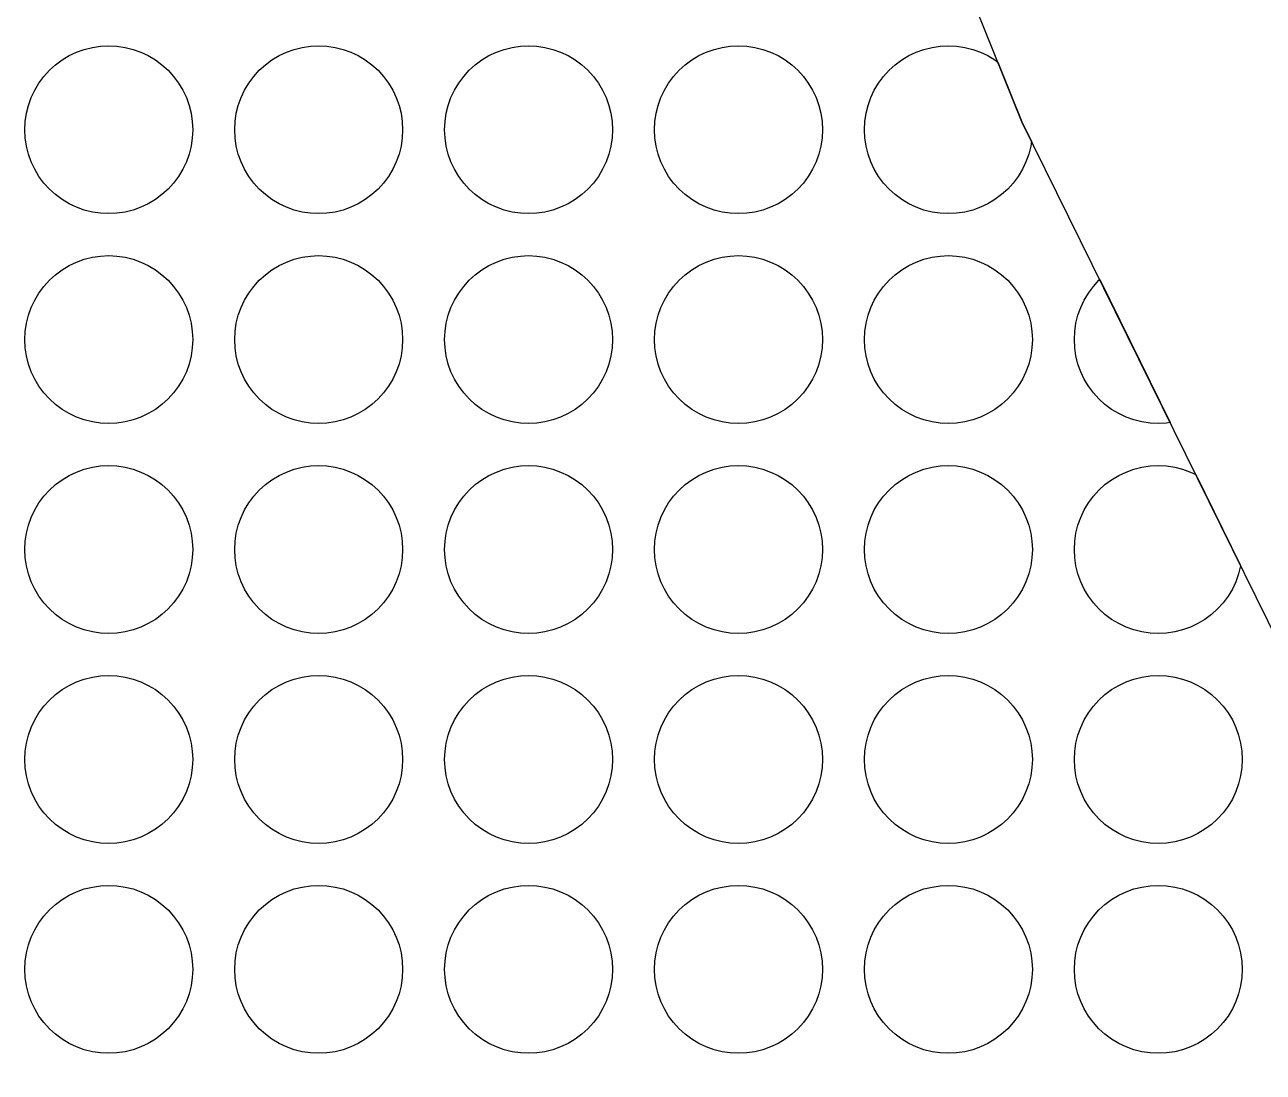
# Model space of a CAD drawing. Header units: millimetres. Extents: x -41 to 93, y -13 to 82.
# Drawn here: x 63.32 to 78.07, y 20.97 to 33.45 of the extents above; entities that cross this region are included whole.
import ezdxf

# ---------------------------------------------------------------- set-up
doc = ezdxf.new("R2010")
doc.units = ezdxf.units.MM
doc.layers.add('background', color=7, linetype='Continuous')
doc.layers.add('outline_2', color=3, linetype='Continuous')

msp = doc.modelspace()

# ---------------------------------------------------------------- linework, layer by layer
at = {"layer": 'background'}
for points in [[(65.319, 32.198), (65.314, 32.1), (65.3, 32.003), (65.276, 31.907), (65.243, 31.815), (65.201, 31.726), (65.15, 31.642), (65.092, 31.563), (65.026, 31.491), (64.953, 31.425), (64.874, 31.366), (64.79, 31.316), (64.701, 31.274), (64.609, 31.241), (64.514, 31.217), (64.417, 31.202), (64.319, 31.198), (64.221, 31.202), (64.124, 31.217), (64.028, 31.241), (63.936, 31.274), (63.847, 31.316), (63.763, 31.366), (63.684, 31.425), (63.612, 31.491), (63.546, 31.563), (63.487, 31.642), (63.437, 31.726), (63.395, 31.815), (63.362, 31.907), (63.338, 32.003), (63.324, 32.1), (63.319, 32.198), (63.324, 32.296), (63.338, 32.393), (63.362, 32.488), (63.395, 32.58), (63.437, 32.669), (63.487, 32.753), (63.546, 32.832), (63.612, 32.905), (63.684, 32.971), (63.763, 33.029), (63.847, 33.08), (63.936, 33.121), (64.028, 33.155), (64.124, 33.178), (64.221, 33.193), (64.319, 33.198), (64.417, 33.193), (64.514, 33.178), (64.609, 33.155), (64.701, 33.121), (64.79, 33.08), (64.874, 33.029), (64.953, 32.971), (65.026, 32.905), (65.092, 32.832), (65.15, 32.753), (65.201, 32.669), (65.243, 32.58), (65.276, 32.488), (65.3, 32.393), (65.314, 32.296)], [(67.819, 32.198), (67.814, 32.1), (67.8, 32.003), (67.776, 31.907), (67.743, 31.815), (67.701, 31.726), (67.65, 31.642), (67.592, 31.563), (67.526, 31.491), (67.453, 31.425), (67.374, 31.366), (67.29, 31.316), (67.201, 31.274), (67.109, 31.241), (67.014, 31.217), (66.917, 31.202), (66.819, 31.198), (66.721, 31.202), (66.624, 31.217), (66.528, 31.241), (66.436, 31.274), (66.347, 31.316), (66.263, 31.366), (66.184, 31.425), (66.112, 31.491), (66.046, 31.563), (65.987, 31.642), (65.937, 31.726), (65.895, 31.815), (65.862, 31.907), (65.838, 32.003), (65.824, 32.1), (65.819, 32.198), (65.824, 32.296), (65.838, 32.393), (65.862, 32.488), (65.895, 32.58), (65.937, 32.669), (65.987, 32.753), (66.046, 32.832), (66.112, 32.905), (66.184, 32.971), (66.263, 33.029), (66.347, 33.08), (66.436, 33.121), (66.528, 33.155), (66.624, 33.178), (66.721, 33.193), (66.819, 33.198), (66.917, 33.193), (67.014, 33.178), (67.109, 33.155), (67.201, 33.121), (67.29, 33.08), (67.374, 33.029), (67.453, 32.971), (67.526, 32.905), (67.592, 32.832), (67.65, 32.753), (67.701, 32.669), (67.743, 32.58), (67.776, 32.488), (67.8, 32.393), (67.814, 32.296)], [(70.319, 32.198), (70.314, 32.1), (70.3, 32.003), (70.276, 31.907), (70.243, 31.815), (70.201, 31.726), (70.15, 31.642), (70.092, 31.563), (70.026, 31.491), (69.953, 31.425), (69.874, 31.366), (69.79, 31.316), (69.701, 31.274), (69.609, 31.241), (69.514, 31.217), (69.417, 31.202), (69.319, 31.198), (69.221, 31.202), (69.124, 31.217), (69.028, 31.241), (68.936, 31.274), (68.847, 31.316), (68.763, 31.366), (68.684, 31.425), (68.612, 31.491), (68.546, 31.563), (68.487, 31.642), (68.437, 31.726), (68.395, 31.815), (68.362, 31.907), (68.338, 32.003), (68.324, 32.1), (68.319, 32.198), (68.324, 32.296), (68.338, 32.393), (68.362, 32.488), (68.395, 32.58), (68.437, 32.669), (68.487, 32.753), (68.546, 32.832), (68.612, 32.905), (68.684, 32.971), (68.763, 33.029), (68.847, 33.08), (68.936, 33.121), (69.028, 33.155), (69.124, 33.178), (69.221, 33.193), (69.319, 33.198), (69.417, 33.193), (69.514, 33.178), (69.609, 33.155), (69.701, 33.121), (69.79, 33.08), (69.874, 33.029), (69.953, 32.971), (70.026, 32.905), (70.092, 32.832), (70.15, 32.753), (70.201, 32.669), (70.243, 32.58), (70.276, 32.488), (70.3, 32.393), (70.314, 32.296)], [(72.819, 32.198), (72.814, 32.1), (72.8, 32.003), (72.776, 31.907), (72.743, 31.815), (72.701, 31.726), (72.65, 31.642), (72.592, 31.563), (72.526, 31.491), (72.453, 31.425), (72.374, 31.366), (72.29, 31.316), (72.201, 31.274), (72.109, 31.241), (72.014, 31.217), (71.917, 31.202), (71.819, 31.198), (71.721, 31.202), (71.624, 31.217), (71.528, 31.241), (71.436, 31.274), (71.347, 31.316), (71.263, 31.366), (71.184, 31.425), (71.112, 31.491), (71.046, 31.563), (70.987, 31.642), (70.937, 31.726), (70.895, 31.815), (70.862, 31.907), (70.838, 32.003), (70.824, 32.1), (70.819, 32.198), (70.824, 32.296), (70.838, 32.393), (70.862, 32.488), (70.895, 32.58), (70.937, 32.669), (70.987, 32.753), (71.046, 32.832), (71.112, 32.905), (71.184, 32.971), (71.263, 33.029), (71.347, 33.08), (71.436, 33.121), (71.528, 33.155), (71.624, 33.178), (71.721, 33.193), (71.819, 33.198), (71.917, 33.193), (72.014, 33.178), (72.109, 33.155), (72.201, 33.121), (72.29, 33.08), (72.374, 33.029), (72.453, 32.971), (72.526, 32.905), (72.592, 32.832), (72.65, 32.753), (72.701, 32.669), (72.743, 32.58), (72.776, 32.488), (72.8, 32.393), (72.814, 32.296)], [(75.195, 32.293), (75.308, 32.062), (75.3, 32.003), (75.276, 31.907), (75.243, 31.815), (75.201, 31.726), (75.15, 31.642), (75.092, 31.563), (75.026, 31.491), (74.953, 31.425), (74.874, 31.366), (74.79, 31.316), (74.701, 31.274), (74.609, 31.241), (74.514, 31.217), (74.417, 31.202), (74.319, 31.198), (74.221, 31.202), (74.124, 31.217), (74.028, 31.241), (73.936, 31.274), (73.847, 31.316), (73.763, 31.366), (73.684, 31.425), (73.612, 31.491), (73.546, 31.563), (73.487, 31.642), (73.437, 31.726), (73.395, 31.815), (73.362, 31.907), (73.338, 32.003), (73.324, 32.1), (73.319, 32.198), (73.324, 32.296), (73.338, 32.393), (73.362, 32.488), (73.395, 32.58), (73.437, 32.669), (73.487, 32.753), (73.546, 32.832), (73.612, 32.905), (73.684, 32.971), (73.763, 33.029), (73.847, 33.08), (73.936, 33.121), (74.028, 33.155), (74.124, 33.178), (74.221, 33.193), (74.319, 33.198), (74.417, 33.193), (74.514, 33.178), (74.609, 33.155), (74.701, 33.121), (74.79, 33.08), (74.874, 33.029), (74.908, 33.004)], [(65.319, 29.698), (65.314, 29.6), (65.3, 29.503), (65.276, 29.407), (65.243, 29.315), (65.201, 29.226), (65.15, 29.142), (65.092, 29.063), (65.026, 28.991), (64.953, 28.925), (64.874, 28.866), (64.79, 28.816), (64.701, 28.774), (64.609, 28.741), (64.514, 28.717), (64.417, 28.702), (64.319, 28.698), (64.221, 28.702), (64.124, 28.717), (64.028, 28.741), (63.936, 28.774), (63.847, 28.816), (63.763, 28.866), (63.684, 28.925), (63.612, 28.991), (63.546, 29.063), (63.487, 29.142), (63.437, 29.226), (63.395, 29.315), (63.362, 29.407), (63.338, 29.503), (63.324, 29.6), (63.319, 29.698), (63.324, 29.796), (63.338, 29.893), (63.362, 29.988), (63.395, 30.08), (63.437, 30.169), (63.487, 30.253), (63.546, 30.332), (63.612, 30.405), (63.684, 30.471), (63.763, 30.529), (63.847, 30.58), (63.936, 30.621), (64.028, 30.655), (64.124, 30.678), (64.221, 30.693), (64.319, 30.698), (64.417, 30.693), (64.514, 30.678), (64.609, 30.655), (64.701, 30.621), (64.79, 30.58), (64.874, 30.529), (64.953, 30.471), (65.026, 30.405), (65.092, 30.332), (65.15, 30.253), (65.201, 30.169), (65.243, 30.08), (65.276, 29.988), (65.3, 29.893), (65.314, 29.796)], [(67.819, 29.698), (67.814, 29.6), (67.8, 29.503), (67.776, 29.407), (67.743, 29.315), (67.701, 29.226), (67.65, 29.142), (67.592, 29.063), (67.526, 28.991), (67.453, 28.925), (67.374, 28.866), (67.29, 28.816), (67.201, 28.774), (67.109, 28.741), (67.014, 28.717), (66.917, 28.702), (66.819, 28.698), (66.721, 28.702), (66.624, 28.717), (66.528, 28.741), (66.436, 28.774), (66.347, 28.816), (66.263, 28.866), (66.184, 28.925), (66.112, 28.991), (66.046, 29.063), (65.987, 29.142), (65.937, 29.226), (65.895, 29.315), (65.862, 29.407), (65.838, 29.503), (65.824, 29.6), (65.819, 29.698), (65.824, 29.796), (65.838, 29.893), (65.862, 29.988), (65.895, 30.08), (65.937, 30.169), (65.987, 30.253), (66.046, 30.332), (66.112, 30.405), (66.184, 30.471), (66.263, 30.529), (66.347, 30.58), (66.436, 30.621), (66.528, 30.655), (66.624, 30.678), (66.721, 30.693), (66.819, 30.698), (66.917, 30.693), (67.014, 30.678), (67.109, 30.655), (67.201, 30.621), (67.29, 30.58), (67.374, 30.529), (67.453, 30.471), (67.526, 30.405), (67.592, 30.332), (67.65, 30.253), (67.701, 30.169), (67.743, 30.08), (67.776, 29.988), (67.8, 29.893), (67.814, 29.796)], [(70.319, 29.698), (70.314, 29.6), (70.3, 29.503), (70.276, 29.407), (70.243, 29.315), (70.201, 29.226), (70.15, 29.142), (70.092, 29.063), (70.026, 28.991), (69.953, 28.925), (69.874, 28.866), (69.79, 28.816), (69.701, 28.774), (69.609, 28.741), (69.514, 28.717), (69.417, 28.702), (69.319, 28.698), (69.221, 28.702), (69.124, 28.717), (69.028, 28.741), (68.936, 28.774), (68.847, 28.816), (68.763, 28.866), (68.684, 28.925), (68.612, 28.991), (68.546, 29.063), (68.487, 29.142), (68.437, 29.226), (68.395, 29.315), (68.362, 29.407), (68.338, 29.503), (68.324, 29.6), (68.319, 29.698), (68.324, 29.796), (68.338, 29.893), (68.362, 29.988), (68.395, 30.08), (68.437, 30.169), (68.487, 30.253), (68.546, 30.332), (68.612, 30.405), (68.684, 30.471), (68.763, 30.529), (68.847, 30.58), (68.936, 30.621), (69.028, 30.655), (69.124, 30.678), (69.221, 30.693), (69.319, 30.698), (69.417, 30.693), (69.514, 30.678), (69.609, 30.655), (69.701, 30.621), (69.79, 30.58), (69.874, 30.529), (69.953, 30.471), (70.026, 30.405), (70.092, 30.332), (70.15, 30.253), (70.201, 30.169), (70.243, 30.08), (70.276, 29.988), (70.3, 29.893), (70.314, 29.796)], [(72.819, 29.698), (72.814, 29.6), (72.8, 29.503), (72.776, 29.407), (72.743, 29.315), (72.701, 29.226), (72.65, 29.142), (72.592, 29.063), (72.526, 28.991), (72.453, 28.925), (72.374, 28.866), (72.29, 28.816), (72.201, 28.774), (72.109, 28.741), (72.014, 28.717), (71.917, 28.702), (71.819, 28.698), (71.721, 28.702), (71.624, 28.717), (71.528, 28.741), (71.436, 28.774), (71.347, 28.816), (71.263, 28.866), (71.184, 28.925), (71.112, 28.991), (71.046, 29.063), (70.987, 29.142), (70.937, 29.226), (70.895, 29.315), (70.862, 29.407), (70.838, 29.503), (70.824, 29.6), (70.819, 29.698), (70.824, 29.796), (70.838, 29.893), (70.862, 29.988), (70.895, 30.08), (70.937, 30.169), (70.987, 30.253), (71.046, 30.332), (71.112, 30.405), (71.184, 30.471), (71.263, 30.529), (71.347, 30.58), (71.436, 30.621), (71.528, 30.655), (71.624, 30.678), (71.721, 30.693), (71.819, 30.698), (71.917, 30.693), (72.014, 30.678), (72.109, 30.655), (72.201, 30.621), (72.29, 30.58), (72.374, 30.529), (72.453, 30.471), (72.526, 30.405), (72.592, 30.332), (72.65, 30.253), (72.701, 30.169), (72.743, 30.08), (72.776, 29.988), (72.8, 29.893), (72.814, 29.796)], [(75.319, 29.698), (75.314, 29.6), (75.3, 29.503), (75.276, 29.407), (75.243, 29.315), (75.201, 29.226), (75.15, 29.142), (75.092, 29.063), (75.026, 28.991), (74.953, 28.925), (74.874, 28.866), (74.79, 28.816), (74.701, 28.774), (74.609, 28.741), (74.514, 28.717), (74.417, 28.702), (74.319, 28.698), (74.221, 28.702), (74.124, 28.717), (74.028, 28.741), (73.936, 28.774), (73.847, 28.816), (73.763, 28.866), (73.684, 28.925), (73.612, 28.991), (73.546, 29.063), (73.487, 29.142), (73.437, 29.226), (73.395, 29.315), (73.362, 29.407), (73.338, 29.503), (73.324, 29.6), (73.319, 29.698), (73.324, 29.796), (73.338, 29.893), (73.362, 29.988), (73.395, 30.08), (73.437, 30.169), (73.487, 30.253), (73.546, 30.332), (73.612, 30.405), (73.684, 30.471), (73.763, 30.529), (73.847, 30.58), (73.936, 30.621), (74.028, 30.655), (74.124, 30.678), (74.221, 30.693), (74.319, 30.698), (74.417, 30.693), (74.514, 30.678), (74.609, 30.655), (74.701, 30.621), (74.79, 30.58), (74.874, 30.529), (74.953, 30.471), (75.026, 30.405), (75.092, 30.332), (75.15, 30.253), (75.201, 30.169), (75.243, 30.08), (75.276, 29.988), (75.3, 29.893), (75.314, 29.796)], [(76.962, 28.709), (76.917, 28.702), (76.819, 28.698), (76.721, 28.702), (76.624, 28.717), (76.528, 28.741), (76.436, 28.774), (76.347, 28.816), (76.263, 28.866), (76.184, 28.925), (76.112, 28.991), (76.046, 29.063), (75.987, 29.142), (75.937, 29.226), (75.895, 29.315), (75.862, 29.407), (75.838, 29.503), (75.824, 29.6), (75.819, 29.698), (75.824, 29.796), (75.838, 29.893), (75.862, 29.988), (75.895, 30.08), (75.937, 30.169), (75.987, 30.253), (76.046, 30.332), (76.112, 30.405), (76.121, 30.413)], [(65.319, 27.198), (65.314, 27.1), (65.3, 27.003), (65.276, 26.907), (65.243, 26.815), (65.201, 26.726), (65.15, 26.642), (65.092, 26.563), (65.026, 26.491), (64.953, 26.425), (64.874, 26.366), (64.79, 26.316), (64.701, 26.274), (64.609, 26.241), (64.514, 26.217), (64.417, 26.202), (64.319, 26.198), (64.221, 26.202), (64.124, 26.217), (64.028, 26.241), (63.936, 26.274), (63.847, 26.316), (63.763, 26.366), (63.684, 26.425), (63.612, 26.491), (63.546, 26.563), (63.487, 26.642), (63.437, 26.726), (63.395, 26.815), (63.362, 26.907), (63.338, 27.003), (63.324, 27.1), (63.319, 27.198), (63.324, 27.296), (63.338, 27.393), (63.362, 27.488), (63.395, 27.58), (63.437, 27.669), (63.487, 27.753), (63.546, 27.832), (63.612, 27.905), (63.684, 27.971), (63.763, 28.029), (63.847, 28.08), (63.936, 28.121), (64.028, 28.155), (64.124, 28.178), (64.221, 28.193), (64.319, 28.198), (64.417, 28.193), (64.514, 28.178), (64.609, 28.155), (64.701, 28.121), (64.79, 28.08), (64.874, 28.029), (64.953, 27.971), (65.026, 27.905), (65.092, 27.832), (65.15, 27.753), (65.201, 27.669), (65.243, 27.58), (65.276, 27.488), (65.3, 27.393), (65.314, 27.296)], [(67.819, 27.198), (67.814, 27.1), (67.8, 27.003), (67.776, 26.907), (67.743, 26.815), (67.701, 26.726), (67.65, 26.642), (67.592, 26.563), (67.526, 26.491), (67.453, 26.425), (67.374, 26.366), (67.29, 26.316), (67.201, 26.274), (67.109, 26.241), (67.014, 26.217), (66.917, 26.202), (66.819, 26.198), (66.721, 26.202), (66.624, 26.217), (66.528, 26.241), (66.436, 26.274), (66.347, 26.316), (66.263, 26.366), (66.184, 26.425), (66.112, 26.491), (66.046, 26.563), (65.987, 26.642), (65.937, 26.726), (65.895, 26.815), (65.862, 26.907), (65.838, 27.003), (65.824, 27.1), (65.819, 27.198), (65.824, 27.296), (65.838, 27.393), (65.862, 27.488), (65.895, 27.58), (65.937, 27.669), (65.987, 27.753), (66.046, 27.832), (66.112, 27.905), (66.184, 27.971), (66.263, 28.029), (66.347, 28.08), (66.436, 28.121), (66.528, 28.155), (66.624, 28.178), (66.721, 28.193), (66.819, 28.198), (66.917, 28.193), (67.014, 28.178), (67.109, 28.155), (67.201, 28.121), (67.29, 28.08), (67.374, 28.029), (67.453, 27.971), (67.526, 27.905), (67.592, 27.832), (67.65, 27.753), (67.701, 27.669), (67.743, 27.58), (67.776, 27.488), (67.8, 27.393), (67.814, 27.296)], [(70.319, 27.198), (70.314, 27.1), (70.3, 27.003), (70.276, 26.907), (70.243, 26.815), (70.201, 26.726), (70.15, 26.642), (70.092, 26.563), (70.026, 26.491), (69.953, 26.425), (69.874, 26.366), (69.79, 26.316), (69.701, 26.274), (69.609, 26.241), (69.514, 26.217), (69.417, 26.202), (69.319, 26.198), (69.221, 26.202), (69.124, 26.217), (69.028, 26.241), (68.936, 26.274), (68.847, 26.316), (68.763, 26.366), (68.684, 26.425), (68.612, 26.491), (68.546, 26.563), (68.487, 26.642), (68.437, 26.726), (68.395, 26.815), (68.362, 26.907), (68.338, 27.003), (68.324, 27.1), (68.319, 27.198), (68.324, 27.296), (68.338, 27.393), (68.362, 27.488), (68.395, 27.58), (68.437, 27.669), (68.487, 27.753), (68.546, 27.832), (68.612, 27.905), (68.684, 27.971), (68.763, 28.029), (68.847, 28.08), (68.936, 28.121), (69.028, 28.155), (69.124, 28.178), (69.221, 28.193), (69.319, 28.198), (69.417, 28.193), (69.514, 28.178), (69.609, 28.155), (69.701, 28.121), (69.79, 28.08), (69.874, 28.029), (69.953, 27.971), (70.026, 27.905), (70.092, 27.832), (70.15, 27.753), (70.201, 27.669), (70.243, 27.58), (70.276, 27.488), (70.3, 27.393), (70.314, 27.296)], [(72.819, 27.198), (72.814, 27.1), (72.8, 27.003), (72.776, 26.907), (72.743, 26.815), (72.701, 26.726), (72.65, 26.642), (72.592, 26.563), (72.526, 26.491), (72.453, 26.425), (72.374, 26.366), (72.29, 26.316), (72.201, 26.274), (72.109, 26.241), (72.014, 26.217), (71.917, 26.202), (71.819, 26.198), (71.721, 26.202), (71.624, 26.217), (71.528, 26.241), (71.436, 26.274), (71.347, 26.316), (71.263, 26.366), (71.184, 26.425), (71.112, 26.491), (71.046, 26.563), (70.987, 26.642), (70.937, 26.726), (70.895, 26.815), (70.862, 26.907), (70.838, 27.003), (70.824, 27.1), (70.819, 27.198), (70.824, 27.296), (70.838, 27.393), (70.862, 27.488), (70.895, 27.58), (70.937, 27.669), (70.987, 27.753), (71.046, 27.832), (71.112, 27.905), (71.184, 27.971), (71.263, 28.029), (71.347, 28.08), (71.436, 28.121), (71.528, 28.155), (71.624, 28.178), (71.721, 28.193), (71.819, 28.198), (71.917, 28.193), (72.014, 28.178), (72.109, 28.155), (72.201, 28.121), (72.29, 28.08), (72.374, 28.029), (72.453, 27.971), (72.526, 27.905), (72.592, 27.832), (72.65, 27.753), (72.701, 27.669), (72.743, 27.58), (72.776, 27.488), (72.8, 27.393), (72.814, 27.296)], [(75.319, 27.198), (75.314, 27.1), (75.3, 27.003), (75.276, 26.907), (75.243, 26.815), (75.201, 26.726), (75.15, 26.642), (75.092, 26.563), (75.026, 26.491), (74.953, 26.425), (74.874, 26.366), (74.79, 26.316), (74.701, 26.274), (74.609, 26.241), (74.514, 26.217), (74.417, 26.202), (74.319, 26.198), (74.221, 26.202), (74.124, 26.217), (74.028, 26.241), (73.936, 26.274), (73.847, 26.316), (73.763, 26.366), (73.684, 26.425), (73.612, 26.491), (73.546, 26.563), (73.487, 26.642), (73.437, 26.726), (73.395, 26.815), (73.362, 26.907), (73.338, 27.003), (73.324, 27.1), (73.319, 27.198), (73.324, 27.296), (73.338, 27.393), (73.362, 27.488), (73.395, 27.58), (73.437, 27.669), (73.487, 27.753), (73.546, 27.832), (73.612, 27.905), (73.684, 27.971), (73.763, 28.029), (73.847, 28.08), (73.936, 28.121), (74.028, 28.155), (74.124, 28.178), (74.221, 28.193), (74.319, 28.198), (74.417, 28.193), (74.514, 28.178), (74.609, 28.155), (74.701, 28.121), (74.79, 28.08), (74.874, 28.029), (74.953, 27.971), (75.026, 27.905), (75.092, 27.832), (75.15, 27.753), (75.201, 27.669), (75.243, 27.58), (75.276, 27.488), (75.3, 27.393), (75.314, 27.296)], [(77.8, 27.008), (77.8, 27.003), (77.776, 26.907), (77.743, 26.815), (77.701, 26.726), (77.65, 26.642), (77.592, 26.563), (77.526, 26.491), (77.453, 26.425), (77.374, 26.366), (77.29, 26.316), (77.201, 26.274), (77.109, 26.241), (77.014, 26.217), (76.917, 26.202), (76.819, 26.198), (76.721, 26.202), (76.624, 26.217), (76.528, 26.241), (76.436, 26.274), (76.347, 26.316), (76.263, 26.366), (76.184, 26.425), (76.112, 26.491), (76.046, 26.563), (75.987, 26.642), (75.937, 26.726), (75.895, 26.815), (75.862, 26.907), (75.838, 27.003), (75.824, 27.1), (75.819, 27.198), (75.824, 27.296), (75.838, 27.393), (75.862, 27.488), (75.895, 27.58), (75.937, 27.669), (75.987, 27.753), (76.046, 27.832), (76.112, 27.905), (76.184, 27.971), (76.263, 28.029), (76.347, 28.08), (76.436, 28.121), (76.528, 28.155), (76.624, 28.178), (76.721, 28.193), (76.819, 28.198), (76.917, 28.193), (77.014, 28.178), (77.109, 28.155), (77.201, 28.121), (77.266, 28.091)], [(65.319, 24.698), (65.314, 24.6), (65.3, 24.503), (65.276, 24.407), (65.243, 24.315), (65.201, 24.226), (65.15, 24.142), (65.092, 24.063), (65.026, 23.991), (64.953, 23.925), (64.874, 23.866), (64.79, 23.816), (64.701, 23.774), (64.609, 23.741), (64.514, 23.717), (64.417, 23.702), (64.319, 23.698), (64.221, 23.702), (64.124, 23.717), (64.028, 23.741), (63.936, 23.774), (63.847, 23.816), (63.763, 23.866), (63.684, 23.925), (63.612, 23.991), (63.546, 24.063), (63.487, 24.142), (63.437, 24.226), (63.395, 24.315), (63.362, 24.407), (63.338, 24.503), (63.324, 24.6), (63.319, 24.698), (63.324, 24.796), (63.338, 24.893), (63.362, 24.988), (63.395, 25.08), (63.437, 25.169), (63.487, 25.253), (63.546, 25.332), (63.612, 25.405), (63.684, 25.471), (63.763, 25.529), (63.847, 25.58), (63.936, 25.621), (64.028, 25.655), (64.124, 25.678), (64.221, 25.693), (64.319, 25.698), (64.417, 25.693), (64.514, 25.678), (64.609, 25.655), (64.701, 25.621), (64.79, 25.58), (64.874, 25.529), (64.953, 25.471), (65.026, 25.405), (65.092, 25.332), (65.15, 25.253), (65.201, 25.169), (65.243, 25.08), (65.276, 24.988), (65.3, 24.893), (65.314, 24.796)], [(67.819, 24.698), (67.814, 24.6), (67.8, 24.503), (67.776, 24.407), (67.743, 24.315), (67.701, 24.226), (67.65, 24.142), (67.592, 24.063), (67.526, 23.991), (67.453, 23.925), (67.374, 23.866), (67.29, 23.816), (67.201, 23.774), (67.109, 23.741), (67.014, 23.717), (66.917, 23.702), (66.819, 23.698), (66.721, 23.702), (66.624, 23.717), (66.528, 23.741), (66.436, 23.774), (66.347, 23.816), (66.263, 23.866), (66.184, 23.925), (66.112, 23.991), (66.046, 24.063), (65.987, 24.142), (65.937, 24.226), (65.895, 24.315), (65.862, 24.407), (65.838, 24.503), (65.824, 24.6), (65.819, 24.698), (65.824, 24.796), (65.838, 24.893), (65.862, 24.988), (65.895, 25.08), (65.937, 25.169), (65.987, 25.253), (66.046, 25.332), (66.112, 25.405), (66.184, 25.471), (66.263, 25.529), (66.347, 25.58), (66.436, 25.621), (66.528, 25.655), (66.624, 25.678), (66.721, 25.693), (66.819, 25.698), (66.917, 25.693), (67.014, 25.678), (67.109, 25.655), (67.201, 25.621), (67.29, 25.58), (67.374, 25.529), (67.453, 25.471), (67.526, 25.405), (67.592, 25.332), (67.65, 25.253), (67.701, 25.169), (67.743, 25.08), (67.776, 24.988), (67.8, 24.893), (67.814, 24.796)], [(70.319, 24.698), (70.314, 24.6), (70.3, 24.503), (70.276, 24.407), (70.243, 24.315), (70.201, 24.226), (70.15, 24.142), (70.092, 24.063), (70.026, 23.991), (69.953, 23.925), (69.874, 23.866), (69.79, 23.816), (69.701, 23.774), (69.609, 23.741), (69.514, 23.717), (69.417, 23.702), (69.319, 23.698), (69.221, 23.702), (69.124, 23.717), (69.028, 23.741), (68.936, 23.774), (68.847, 23.816), (68.763, 23.866), (68.684, 23.925), (68.612, 23.991), (68.546, 24.063), (68.487, 24.142), (68.437, 24.226), (68.395, 24.315), (68.362, 24.407), (68.338, 24.503), (68.324, 24.6), (68.319, 24.698), (68.324, 24.796), (68.338, 24.893), (68.362, 24.988), (68.395, 25.08), (68.437, 25.169), (68.487, 25.253), (68.546, 25.332), (68.612, 25.405), (68.684, 25.471), (68.763, 25.529), (68.847, 25.58), (68.936, 25.621), (69.028, 25.655), (69.124, 25.678), (69.221, 25.693), (69.319, 25.698), (69.417, 25.693), (69.514, 25.678), (69.609, 25.655), (69.701, 25.621), (69.79, 25.58), (69.874, 25.529), (69.953, 25.471), (70.026, 25.405), (70.092, 25.332), (70.15, 25.253), (70.201, 25.169), (70.243, 25.08), (70.276, 24.988), (70.3, 24.893), (70.314, 24.796)], [(72.819, 24.698), (72.814, 24.6), (72.8, 24.503), (72.776, 24.407), (72.743, 24.315), (72.701, 24.226), (72.65, 24.142), (72.592, 24.063), (72.526, 23.991), (72.453, 23.925), (72.374, 23.866), (72.29, 23.816), (72.201, 23.774), (72.109, 23.741), (72.014, 23.717), (71.917, 23.702), (71.819, 23.698), (71.721, 23.702), (71.624, 23.717), (71.528, 23.741), (71.436, 23.774), (71.347, 23.816), (71.263, 23.866), (71.184, 23.925), (71.112, 23.991), (71.046, 24.063), (70.987, 24.142), (70.937, 24.226), (70.895, 24.315), (70.862, 24.407), (70.838, 24.503), (70.824, 24.6), (70.819, 24.698), (70.824, 24.796), (70.838, 24.893), (70.862, 24.988), (70.895, 25.08), (70.937, 25.169), (70.987, 25.253), (71.046, 25.332), (71.112, 25.405), (71.184, 25.471), (71.263, 25.529), (71.347, 25.58), (71.436, 25.621), (71.528, 25.655), (71.624, 25.678), (71.721, 25.693), (71.819, 25.698), (71.917, 25.693), (72.014, 25.678), (72.109, 25.655), (72.201, 25.621), (72.29, 25.58), (72.374, 25.529), (72.453, 25.471), (72.526, 25.405), (72.592, 25.332), (72.65, 25.253), (72.701, 25.169), (72.743, 25.08), (72.776, 24.988), (72.8, 24.893), (72.814, 24.796)], [(75.319, 24.698), (75.314, 24.6), (75.3, 24.503), (75.276, 24.407), (75.243, 24.315), (75.201, 24.226), (75.15, 24.142), (75.092, 24.063), (75.026, 23.991), (74.953, 23.925), (74.874, 23.866), (74.79, 23.816), (74.701, 23.774), (74.609, 23.741), (74.514, 23.717), (74.417, 23.702), (74.319, 23.698), (74.221, 23.702), (74.124, 23.717), (74.028, 23.741), (73.936, 23.774), (73.847, 23.816), (73.763, 23.866), (73.684, 23.925), (73.612, 23.991), (73.546, 24.063), (73.487, 24.142), (73.437, 24.226), (73.395, 24.315), (73.362, 24.407), (73.338, 24.503), (73.324, 24.6), (73.319, 24.698), (73.324, 24.796), (73.338, 24.893), (73.362, 24.988), (73.395, 25.08), (73.437, 25.169), (73.487, 25.253), (73.546, 25.332), (73.612, 25.405), (73.684, 25.471), (73.763, 25.529), (73.847, 25.58), (73.936, 25.621), (74.028, 25.655), (74.124, 25.678), (74.221, 25.693), (74.319, 25.698), (74.417, 25.693), (74.514, 25.678), (74.609, 25.655), (74.701, 25.621), (74.79, 25.58), (74.874, 25.529), (74.953, 25.471), (75.026, 25.405), (75.092, 25.332), (75.15, 25.253), (75.201, 25.169), (75.243, 25.08), (75.276, 24.988), (75.3, 24.893), (75.314, 24.796)], [(77.819, 24.698), (77.814, 24.6), (77.8, 24.503), (77.776, 24.407), (77.743, 24.315), (77.701, 24.226), (77.65, 24.142), (77.592, 24.063), (77.526, 23.991), (77.453, 23.925), (77.374, 23.866), (77.29, 23.816), (77.201, 23.774), (77.109, 23.741), (77.014, 23.717), (76.917, 23.702), (76.819, 23.698), (76.721, 23.702), (76.624, 23.717), (76.528, 23.741), (76.436, 23.774), (76.347, 23.816), (76.263, 23.866), (76.184, 23.925), (76.112, 23.991), (76.046, 24.063), (75.987, 24.142), (75.937, 24.226), (75.895, 24.315), (75.862, 24.407), (75.838, 24.503), (75.824, 24.6), (75.819, 24.698), (75.824, 24.796), (75.838, 24.893), (75.862, 24.988), (75.895, 25.08), (75.937, 25.169), (75.987, 25.253), (76.046, 25.332), (76.112, 25.405), (76.184, 25.471), (76.263, 25.529), (76.347, 25.58), (76.436, 25.621), (76.528, 25.655), (76.624, 25.678), (76.721, 25.693), (76.819, 25.698), (76.917, 25.693), (77.014, 25.678), (77.109, 25.655), (77.201, 25.621), (77.29, 25.58), (77.374, 25.529), (77.453, 25.471), (77.526, 25.405), (77.592, 25.332), (77.65, 25.253), (77.701, 25.169), (77.743, 25.08), (77.776, 24.988), (77.8, 24.893), (77.814, 24.796)], [(65.319, 22.198), (65.314, 22.1), (65.3, 22.003), (65.276, 21.907), (65.243, 21.815), (65.201, 21.726), (65.15, 21.642), (65.092, 21.563), (65.026, 21.491), (64.953, 21.425), (64.874, 21.366), (64.79, 21.316), (64.701, 21.274), (64.609, 21.241), (64.514, 21.217), (64.417, 21.202), (64.319, 21.198), (64.221, 21.202), (64.124, 21.217), (64.028, 21.241), (63.936, 21.274), (63.847, 21.316), (63.763, 21.366), (63.684, 21.425), (63.612, 21.491), (63.546, 21.563), (63.487, 21.642), (63.437, 21.726), (63.395, 21.815), (63.362, 21.907), (63.338, 22.003), (63.324, 22.1), (63.319, 22.198), (63.324, 22.296), (63.338, 22.393), (63.362, 22.488), (63.395, 22.58), (63.437, 22.669), (63.487, 22.753), (63.546, 22.832), (63.612, 22.905), (63.684, 22.971), (63.763, 23.029), (63.847, 23.08), (63.936, 23.121), (64.028, 23.155), (64.124, 23.178), (64.221, 23.193), (64.319, 23.198), (64.417, 23.193), (64.514, 23.178), (64.609, 23.155), (64.701, 23.121), (64.79, 23.08), (64.874, 23.029), (64.953, 22.971), (65.026, 22.905), (65.092, 22.832), (65.15, 22.753), (65.201, 22.669), (65.243, 22.58), (65.276, 22.488), (65.3, 22.393), (65.314, 22.296)], [(67.819, 22.198), (67.814, 22.1), (67.8, 22.003), (67.776, 21.907), (67.743, 21.815), (67.701, 21.726), (67.65, 21.642), (67.592, 21.563), (67.526, 21.491), (67.453, 21.425), (67.374, 21.366), (67.29, 21.316), (67.201, 21.274), (67.109, 21.241), (67.014, 21.217), (66.917, 21.202), (66.819, 21.198), (66.721, 21.202), (66.624, 21.217), (66.528, 21.241), (66.436, 21.274), (66.347, 21.316), (66.263, 21.366), (66.184, 21.425), (66.112, 21.491), (66.046, 21.563), (65.987, 21.642), (65.937, 21.726), (65.895, 21.815), (65.862, 21.907), (65.838, 22.003), (65.824, 22.1), (65.819, 22.198), (65.824, 22.296), (65.838, 22.393), (65.862, 22.488), (65.895, 22.58), (65.937, 22.669), (65.987, 22.753), (66.046, 22.832), (66.112, 22.905), (66.184, 22.971), (66.263, 23.029), (66.347, 23.08), (66.436, 23.121), (66.528, 23.155), (66.624, 23.178), (66.721, 23.193), (66.819, 23.198), (66.917, 23.193), (67.014, 23.178), (67.109, 23.155), (67.201, 23.121), (67.29, 23.08), (67.374, 23.029), (67.453, 22.971), (67.526, 22.905), (67.592, 22.832), (67.65, 22.753), (67.701, 22.669), (67.743, 22.58), (67.776, 22.488), (67.8, 22.393), (67.814, 22.296)], [(70.319, 22.198), (70.314, 22.1), (70.3, 22.003), (70.276, 21.907), (70.243, 21.815), (70.201, 21.726), (70.15, 21.642), (70.092, 21.563), (70.026, 21.491), (69.953, 21.425), (69.874, 21.366), (69.79, 21.316), (69.701, 21.274), (69.609, 21.241), (69.514, 21.217), (69.417, 21.202), (69.319, 21.198), (69.221, 21.202), (69.124, 21.217), (69.028, 21.241), (68.936, 21.274), (68.847, 21.316), (68.763, 21.366), (68.684, 21.425), (68.612, 21.491), (68.546, 21.563), (68.487, 21.642), (68.437, 21.726), (68.395, 21.815), (68.362, 21.907), (68.338, 22.003), (68.324, 22.1), (68.319, 22.198), (68.324, 22.296), (68.338, 22.393), (68.362, 22.488), (68.395, 22.58), (68.437, 22.669), (68.487, 22.753), (68.546, 22.832), (68.612, 22.905), (68.684, 22.971), (68.763, 23.029), (68.847, 23.08), (68.936, 23.121), (69.028, 23.155), (69.124, 23.178), (69.221, 23.193), (69.319, 23.198), (69.417, 23.193), (69.514, 23.178), (69.609, 23.155), (69.701, 23.121), (69.79, 23.08), (69.874, 23.029), (69.953, 22.971), (70.026, 22.905), (70.092, 22.832), (70.15, 22.753), (70.201, 22.669), (70.243, 22.58), (70.276, 22.488), (70.3, 22.393), (70.314, 22.296)], [(72.819, 22.198), (72.814, 22.1), (72.8, 22.003), (72.776, 21.907), (72.743, 21.815), (72.701, 21.726), (72.65, 21.642), (72.592, 21.563), (72.526, 21.491), (72.453, 21.425), (72.374, 21.366), (72.29, 21.316), (72.201, 21.274), (72.109, 21.241), (72.014, 21.217), (71.917, 21.202), (71.819, 21.198), (71.721, 21.202), (71.624, 21.217), (71.528, 21.241), (71.436, 21.274), (71.347, 21.316), (71.263, 21.366), (71.184, 21.425), (71.112, 21.491), (71.046, 21.563), (70.987, 21.642), (70.937, 21.726), (70.895, 21.815), (70.862, 21.907), (70.838, 22.003), (70.824, 22.1), (70.819, 22.198), (70.824, 22.296), (70.838, 22.393), (70.862, 22.488), (70.895, 22.58), (70.937, 22.669), (70.987, 22.753), (71.046, 22.832), (71.112, 22.905), (71.184, 22.971), (71.263, 23.029), (71.347, 23.08), (71.436, 23.121), (71.528, 23.155), (71.624, 23.178), (71.721, 23.193), (71.819, 23.198), (71.917, 23.193), (72.014, 23.178), (72.109, 23.155), (72.201, 23.121), (72.29, 23.08), (72.374, 23.029), (72.453, 22.971), (72.526, 22.905), (72.592, 22.832), (72.65, 22.753), (72.701, 22.669), (72.743, 22.58), (72.776, 22.488), (72.8, 22.393), (72.814, 22.296)], [(75.319, 22.198), (75.314, 22.1), (75.3, 22.003), (75.276, 21.907), (75.243, 21.815), (75.201, 21.726), (75.15, 21.642), (75.092, 21.563), (75.026, 21.491), (74.953, 21.425), (74.874, 21.366), (74.79, 21.316), (74.701, 21.274), (74.609, 21.241), (74.514, 21.217), (74.417, 21.202), (74.319, 21.198), (74.221, 21.202), (74.124, 21.217), (74.028, 21.241), (73.936, 21.274), (73.847, 21.316), (73.763, 21.366), (73.684, 21.425), (73.612, 21.491), (73.546, 21.563), (73.487, 21.642), (73.437, 21.726), (73.395, 21.815), (73.362, 21.907), (73.338, 22.003), (73.324, 22.1), (73.319, 22.198), (73.324, 22.296), (73.338, 22.393), (73.362, 22.488), (73.395, 22.58), (73.437, 22.669), (73.487, 22.753), (73.546, 22.832), (73.612, 22.905), (73.684, 22.971), (73.763, 23.029), (73.847, 23.08), (73.936, 23.121), (74.028, 23.155), (74.124, 23.178), (74.221, 23.193), (74.319, 23.198), (74.417, 23.193), (74.514, 23.178), (74.609, 23.155), (74.701, 23.121), (74.79, 23.08), (74.874, 23.029), (74.953, 22.971), (75.026, 22.905), (75.092, 22.832), (75.15, 22.753), (75.201, 22.669), (75.243, 22.58), (75.276, 22.488), (75.3, 22.393), (75.314, 22.296)], [(77.819, 22.198), (77.814, 22.1), (77.8, 22.003), (77.776, 21.907), (77.743, 21.815), (77.701, 21.726), (77.65, 21.642), (77.592, 21.563), (77.526, 21.491), (77.453, 21.425), (77.374, 21.366), (77.29, 21.316), (77.201, 21.274), (77.109, 21.241), (77.014, 21.217), (76.917, 21.202), (76.819, 21.198), (76.721, 21.202), (76.624, 21.217), (76.528, 21.241), (76.436, 21.274), (76.347, 21.316), (76.263, 21.366), (76.184, 21.425), (76.112, 21.491), (76.046, 21.563), (75.987, 21.642), (75.937, 21.726), (75.895, 21.815), (75.862, 21.907), (75.838, 22.003), (75.824, 22.1), (75.819, 22.198), (75.824, 22.296), (75.838, 22.393), (75.862, 22.488), (75.895, 22.58), (75.937, 22.669), (75.987, 22.753), (76.046, 22.832), (76.112, 22.905), (76.184, 22.971), (76.263, 23.029), (76.347, 23.08), (76.436, 23.121), (76.528, 23.155), (76.624, 23.178), (76.721, 23.193), (76.819, 23.198), (76.917, 23.193), (77.014, 23.178), (77.109, 23.155), (77.201, 23.121), (77.29, 23.08), (77.374, 23.029), (77.453, 22.971), (77.526, 22.905), (77.592, 22.832), (77.65, 22.753), (77.701, 22.669), (77.743, 22.58), (77.776, 22.488), (77.8, 22.393), (77.814, 22.296)]]:
    msp.add_lwpolyline(points, close=True, dxfattribs=at)
at = {"layer": 'outline_2'}
msp.add_lwpolyline([(90.399, 1.451), (75.195, 32.293), (69.509, 46.404)], dxfattribs=at)

doc.saveas('drawing.dxf')
